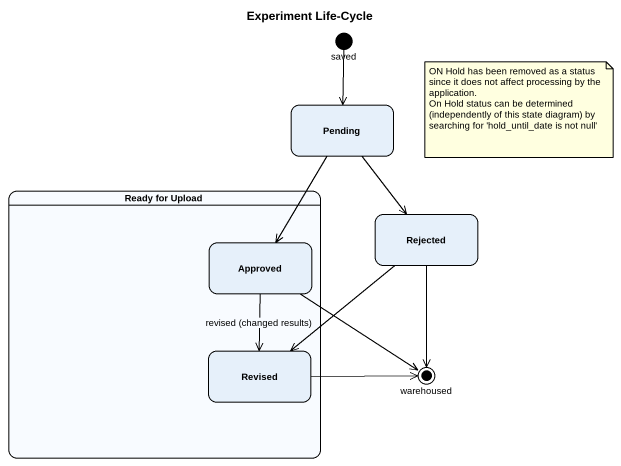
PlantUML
@startuml
title Experiment Life-Cycle
hide empty description
state saved <<start>>
state Pending
state "Ready for Upload" as Ready_for_Upload {
  state Approved
  state Revised
}
state Rejected
state warehoused <<end>>
saved --> Pending
Pending --> Rejected
Pending --> Approved
Rejected --> Revised
Rejected --> warehoused
Approved --> Revised : revised (changed results)
Approved --> warehoused
Revised -right-> warehoused
note as N1
  ON Hold has been removed as a status since it does not affect processing by the application.
  On Hold status can be determined (independently of this state diagram) by searching for 'hold_until_date is not null'
end note
@enduml
